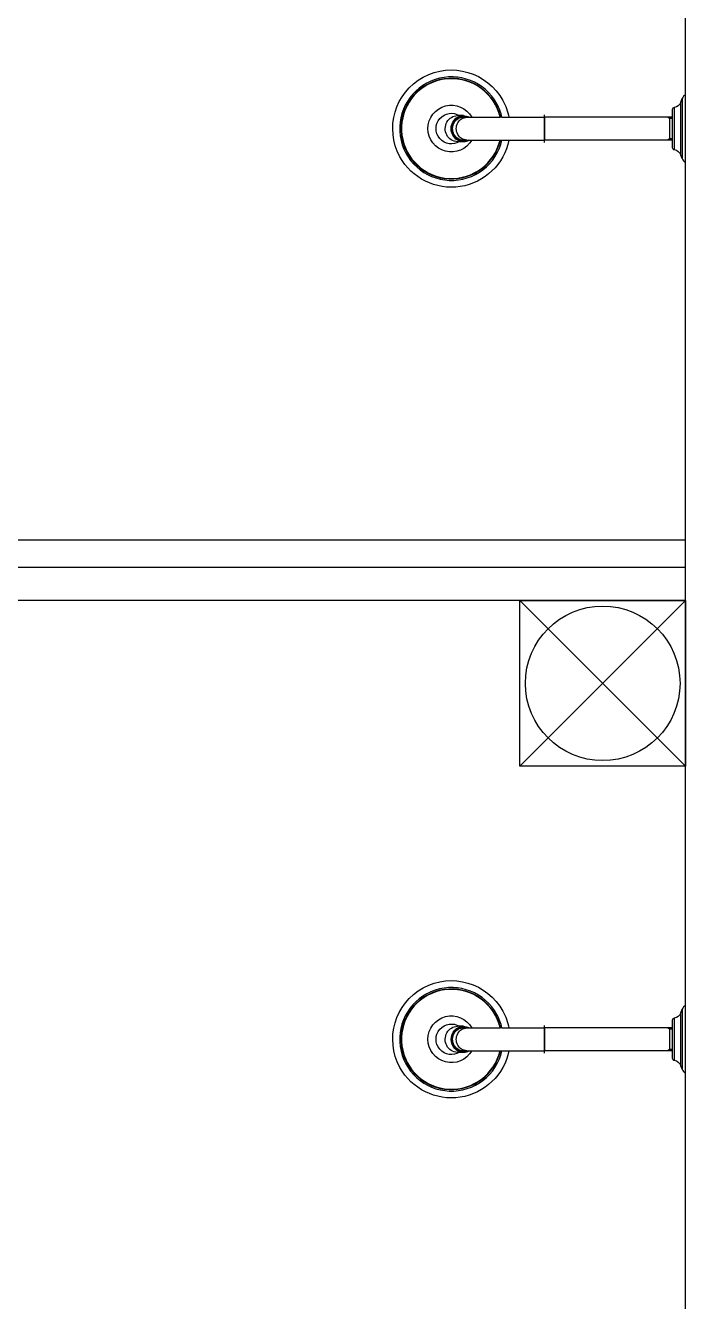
# Model space of a CAD drawing. Header units: millimetres. Extents: x 999 to 1260, y -38 to 225.
# Drawn here: x 1064.69 to 1065.287, y 77.717 to 78.873 of the extents above; entities that cross this region are included whole.
import ezdxf
from ezdxf.enums import TextEntityAlignment as Align

# ---------------------------------------------------------------- set-up
doc = ezdxf.new("R2010")
doc.units = ezdxf.units.MM
doc.linetypes.add('DASHDOT', pattern=[1, 0.5, -0.25, 0, -0.25])
doc.layers.add('I-ARQ', color=8, linetype='Continuous')
doc.styles.add('ROMANS', font='romans', dxfattribs={"oblique": 15})

# ---------------------------------------------------------------- blocks, each defined once
blk = doc.blocks.new('praça')
at = {"layer": 'I-ARQ'}
for p, q in [((1254.2158, 25.4944), (1254.2158, 26.7044)), ((1254.2458, 25.4944), (1254.2458, 26.7044)), ((1254.2708, 26.1843), (1254.2708, 25.4944)), ((1254.2158, 25.4944), (1254.0658, 25.6444)), ((1254.2158, 25.6444), (1254.0658, 25.4944)), ((1254.0658, 25.4944), (1254.0658, 25.6444)), ((1254.0658, 25.6444), (1254.2158, 25.6444)), ((1254.2158, 25.6444), (1254.2158, 25.4944)), ((1253.4708, 25.4944), (1259.1958, 25.4944)), ((1254.2158, 25.4944), (1254.0658, 25.4944))]:
    blk.add_line(p, q, dxfattribs=at)
for points in [[(1253.808, 25.6543, -0.700978), (1253.7929, 25.753, -1), (1253.8438, 25.6598, -0.07613), (1253.8287, 25.6543)], [(1254.633, 25.6543, -0.700978), (1254.6179, 25.753, -1), (1254.6688, 25.6598, -0.07613), (1254.6537, 25.6543)], [(1253.8287, 25.6606, 0.06962), (1253.8408, 25.6652, 5.480122), (1253.808, 25.6606)], [(1254.6537, 25.6606, 0.06962), (1254.6658, 25.6652, 5.480122), (1254.633, 25.6606)], [(1253.808, 25.6879, -3.836175), (1253.8287, 25.6879)], [(1253.8066, 25.6991, -1.802734), (1253.8301, 25.6991)], [(1254.633, 25.6879, -3.836175), (1254.6537, 25.6879)], [(1254.6316, 25.6991, -1.802734), (1254.6551, 25.6991)], [(1253.7993, 25.5047, -0.280777), (1253.7944, 25.4986)], [(1253.8374, 25.5047, 0.377188), (1253.8354, 25.5065), (1253.8012, 25.5065, 0.377188), (1253.7993, 25.5047)], [(1253.8423, 25.4986, -0.280777), (1253.8374, 25.5047)], [(1254.6243, 25.5047, -0.280777), (1254.6194, 25.4986)], [(1254.6624, 25.5047, 0.377188), (1254.6604, 25.5065), (1254.6262, 25.5065, 0.377188), (1254.6243, 25.5047)], [(1254.6673, 25.4986, -0.280777), (1254.6624, 25.5047)]]:
    blk.add_lwpolyline(points, format="xyb", dxfattribs=at)
at = {"layer": 'I-ARQ', "ltscale": 0.06322}
for points in [[(1253.8287, 25.6606), (1253.8287, 25.662, 0.067971), (1253.8402, 25.6664, 5.429636), (1253.808, 25.662)], [(1253.8287, 25.6879), (1253.8287, 25.6623, 0.067551), (1253.84, 25.6666, 5.416932), (1253.808, 25.6623)], [(1254.6537, 25.6606), (1254.6537, 25.662, 0.067971), (1254.6652, 25.6664, 5.429636), (1254.633, 25.662)], [(1254.6537, 25.6879), (1254.6537, 25.6623, 0.067551), (1254.665, 25.6666, 5.416932), (1254.633, 25.6623)]]:
    blk.add_lwpolyline(points, format="xyb", dxfattribs=at)
at = {"layer": 'I-ARQ', "ltscale": 0.067122}
for points in [[(1253.8066, 25.7009), (1253.8066, 25.6954, 0.128945), (1253.808, 25.6902)], [(1254.6316, 25.7009), (1254.6316, 25.6954, 0.128945), (1254.633, 25.6902)]]:
    blk.add_lwpolyline(points, format="xyb", dxfattribs=at)
at = {"layer": 'I-ARQ', "ltscale": 0.06322}
for points in [[(1253.808, 25.6974), (1253.808, 25.6879)], [(1253.8287, 25.6974), (1253.8287, 25.6879)], [(1254.633, 25.6974), (1254.633, 25.6879)], [(1254.6537, 25.6974), (1254.6537, 25.6879)], [(1253.808, 25.6879), (1253.808, 25.6543)], [(1254.633, 25.6879), (1254.633, 25.6543)], [(1253.808, 25.6543), (1253.808, 25.6221)], [(1253.8287, 25.6606), (1253.8287, 25.6543)], [(1253.8287, 25.6543), (1253.8287, 25.6221)], [(1254.633, 25.6543), (1254.633, 25.6221)], [(1254.6537, 25.6606), (1254.6537, 25.6543)], [(1254.6537, 25.6543), (1254.6537, 25.6221)]]:
    blk.add_lwpolyline(points, dxfattribs=at)
at = {"layer": 'I-ARQ', "ltscale": 0.067121}
for points in [[(1253.8301, 25.6991), (1253.8301, 25.7009)], [(1253.8301, 25.6955), (1253.8301, 25.6991)], [(1254.6551, 25.6991), (1254.6551, 25.7009)], [(1254.6551, 25.6955), (1254.6551, 25.6991)]]:
    blk.add_lwpolyline(points, dxfattribs=at)
at = {"layer": 'I-ARQ', "linetype": 'DASHDOT', "ltscale": 0.30975}
for points in [[(1253.8059, 25.6221), (1253.8307, 25.6221)], [(1254.6309, 25.6221), (1254.6557, 25.6221)]]:
    blk.add_lwpolyline(points, dxfattribs=at)
at = {"layer": 'I-ARQ'}
for points in [[(1253.808, 25.5065), (1253.808, 25.6221)], [(1253.8287, 25.5065), (1253.8287, 25.6221)], [(1254.633, 25.5065), (1254.633, 25.6221)], [(1254.6537, 25.5065), (1254.6537, 25.6221)]]:
    blk.add_lwpolyline(points, dxfattribs=at)
at = {"layer": 'I-ARQ', "ltscale": 0.258125}
for points in [[(1253.8287, 25.6221), (1253.808, 25.6221)], [(1254.6537, 25.6221), (1254.633, 25.6221)]]:
    blk.add_lwpolyline(points, dxfattribs=at)
at = {"layer": 'I-ARQ', "ltscale": 0.352288}
for points in [[(1253.8374, 25.5047), (1253.7993, 25.5047)], [(1254.6624, 25.5047), (1254.6243, 25.5047)]]:
    blk.add_lwpolyline(points, dxfattribs=at)
at = {"layer": 'I-ARQ', "ltscale": 0.029062}
for points in [[(1253.809, 25.5065), (1253.809, 25.5088), (1253.808, 25.5106)], [(1253.8276, 25.5065), (1253.8276, 25.5088)], [(1254.634, 25.5065), (1254.634, 25.5088), (1254.633, 25.5106)], [(1254.6526, 25.5065), (1254.6526, 25.5088)]]:
    blk.add_lwpolyline(points, dxfattribs=at)
at = {"layer": 'I-ARQ', "ltscale": 0.242325}
for points in [[(1253.8287, 25.5088), (1253.808, 25.5088)], [(1254.6537, 25.5088), (1254.633, 25.5088)]]:
    blk.add_lwpolyline(points, dxfattribs=at)
at = {"layer": 'I-ARQ', "ltscale": 0.218093}
for points in [[(1253.8276, 25.5088), (1253.8102, 25.5088)], [(1254.6526, 25.5088), (1254.6352, 25.5088)]]:
    blk.add_lwpolyline(points, dxfattribs=at)
at = {"layer": 'I-ARQ', "ltscale": 0.025813}
for points in [[(1253.8276, 25.5088), (1253.8287, 25.5106)], [(1254.6526, 25.5088), (1254.6537, 25.5106)]]:
    blk.add_lwpolyline(points, dxfattribs=at)
at = {"layer": 'I-ARQ', "ltscale": 0.200747}
for points in [[(1253.7912, 25.4975, 0.164371), (1253.7874, 25.4944), (1253.8492, 25.4944, 0.164371), (1253.8455, 25.4975)], [(1254.6162, 25.4975, 0.164371), (1254.6124, 25.4944), (1254.6742, 25.4944, 0.164371), (1254.6705, 25.4975)]]:
    blk.add_lwpolyline(points, format="xyb", dxfattribs=at)
at = {"layer": 'I-ARQ'}
for points in [[(1253.8455, 25.4975), (1253.7912, 25.4975), (1253.7944, 25.4986), (1253.8423, 25.4986)], [(1254.6705, 25.4975), (1254.6162, 25.4975), (1254.6194, 25.4986), (1254.6673, 25.4986)]]:
    blk.add_lwpolyline(points, close=True, dxfattribs=at)
blk.add_circle((1254.1408, 25.5694), 0.07, dxfattribs=at)
at = {"layer": 'I-ARQ', "extrusion": (0, 0, -1)}
for centre, major_axis, ratio, start_param, end_param in [((1253.8183, 25.7009), (0.0118, 0), 0.939693, 3.141564, 4.212389), ((1253.8183, 25.7009), (0.0118, 0), 0.939693, 4.212389, 6.283156), ((1254.6433, 25.7009), (0.0118, 0), 0.939693, 3.141564, 4.212389), ((1254.6433, 25.7009), (0.0118, 0), 0.939693, 4.21239, 6.283157), ((1253.8183, 25.6953), (0.0113, 0), 0.939693, 2.733003, 6.691778), ((1253.8183, 25.6953), (0.0112, 0), 0.939693, 2.754136, 6.670644), ((1253.8183, 25.6955), (0.0118, 0), 0.939692, 3.141597, 6.283189), ((1253.8183, 25.6954), (0.0105, 0), 0.939693, 3.141565, 4.21239), ((1253.8183, 25.6923), (0.0103, 0), 0.939693, 3.141592, 6.283185), ((1253.8183, 25.6954), (0.0105, 0), 0.939693, 4.212388, 6.283156), ((1254.6433, 25.6953), (0.0113, 0), 0.939693, 2.733001, 6.691776), ((1254.6433, 25.6953), (0.0112, 0), 0.939693, 2.754134, 6.670642), ((1254.6433, 25.6955), (0.0118, 0), 0.939692, 3.141596, 6.283189), ((1254.6433, 25.6954), (0.0105, 0), 0.939693, 3.141561, 4.212386), ((1254.6433, 25.6923), (0.0103, 0), 0.939693, 3.141594, 6.283187), ((1254.6433, 25.6954), (0.0105, 0), 0.939692, 4.212389, 6.283156), ((1253.8183, 25.6954), (0.0105, 0), 0.939705, 2.942134, 3.141541), ((1253.8183, 25.696), (0.00722, -0.00722), 0.999999, 2.168493, 2.329509), ((1253.8183, 25.696), (0.00722, 0.00722), 0.999999, 0.812087, 0.973104), ((1253.8183, 25.6955), (0.0118, 0), 0.942388, -0.00082, 0.496804), ((1253.8183, 25.6954), (0.0105, 0), 0.93969, -0.000035, 0.199438), ((1254.6433, 25.6954), (0.0105, 0), 0.939689, 2.94216, 3.141572), ((1254.6433, 25.696), (0.00722, 0.00722), 1, 3.73929, 3.900306), ((1254.6433, 25.696), (0.00722, -0.00722), 0.999999, -0.758711, -0.597693), ((1254.6433, 25.6955), (0.0118, 0), 0.942389, -0.000812, 0.496811), ((1254.6433, 25.6954), (0.0105, 0), 0.939699, -0.000012, 0.199459)]:
    blk.add_ellipse(centre, major_axis=major_axis, ratio=ratio, start_param=start_param, end_param=end_param, dxfattribs=at)
at = {"layer": 'I-ARQ', "width": 1, "flags": 3}
blk.add_attdef('CODIGO', text='', height=0.024, rotation=360, dxfattribs=at).set_placement((1257.0158, 34.8444), align=Align.MIDDLE)
at = {"layer": 'I-ARQ', "text_generation_flag": 4, "width": 1, "flags": 3}
blk.add_attdef('CODIGO', text='', height=0.024, rotation=360, dxfattribs=at).set_placement((1258.8708, 16.0277), align=Align.MIDDLE)
at = {"layer": 'I-ARQ', "style": 'ROMANS', "width": 1}
blk.add_attdef('0.00', (1278.7034, -45.8668), '', height=0.36, dxfattribs=at)

msp = doc.modelspace()

# ---------------------------------------------------------------- block references
at = {"layer": 'I-ARQ', "rotation": 90}
msp.add_blockref('praça', (1090.7819, -1175.8639), dxfattribs=at)

doc.saveas('drawing.dxf')
